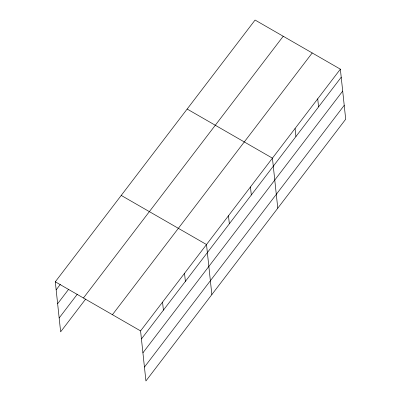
<?xml version="1.0" encoding="UTF-8"?>
<svg xmlns="http://www.w3.org/2000/svg" width="401" height="401" viewBox="0 0 401 401"><rect width="100%" height="100%" fill="white"/><g stroke="black" fill="none" stroke-linecap="round" stroke-linejoin="round"><path stroke-width="0.6" d="M85.649 299.076L60.641 331.838L55.298 281.798L255.076 20.05L340.359 69.162L345.702 119.202L145.924 380.95L140.576 330.91L340.359 69.162M56.155 289.853L60.325 284.389M57.639 303.707L68.626 289.311M59.163 317.983L77.348 294.154M83.438 298.003L283.221 36.255M112.435 314.705L312.214 52.952M141.438 338.96L341.216 77.213M142.916 352.82L342.7 91.067M144.44 367.095L344.223 105.343M187.152 109.047L272.429 158.154L277.778 208.194M121.222 195.422L206.505 244.535L211.853 294.575M55.298 281.798L140.576 330.91M317.717 98.826L318.574 106.877M295.071 128.49L295.933 136.54M250.455 186.946L251.317 195.001M228.48 215.738L229.342 223.793M184.525 273.327L185.387 281.377M162.55 302.118L163.413 310.168"/></g></svg>
